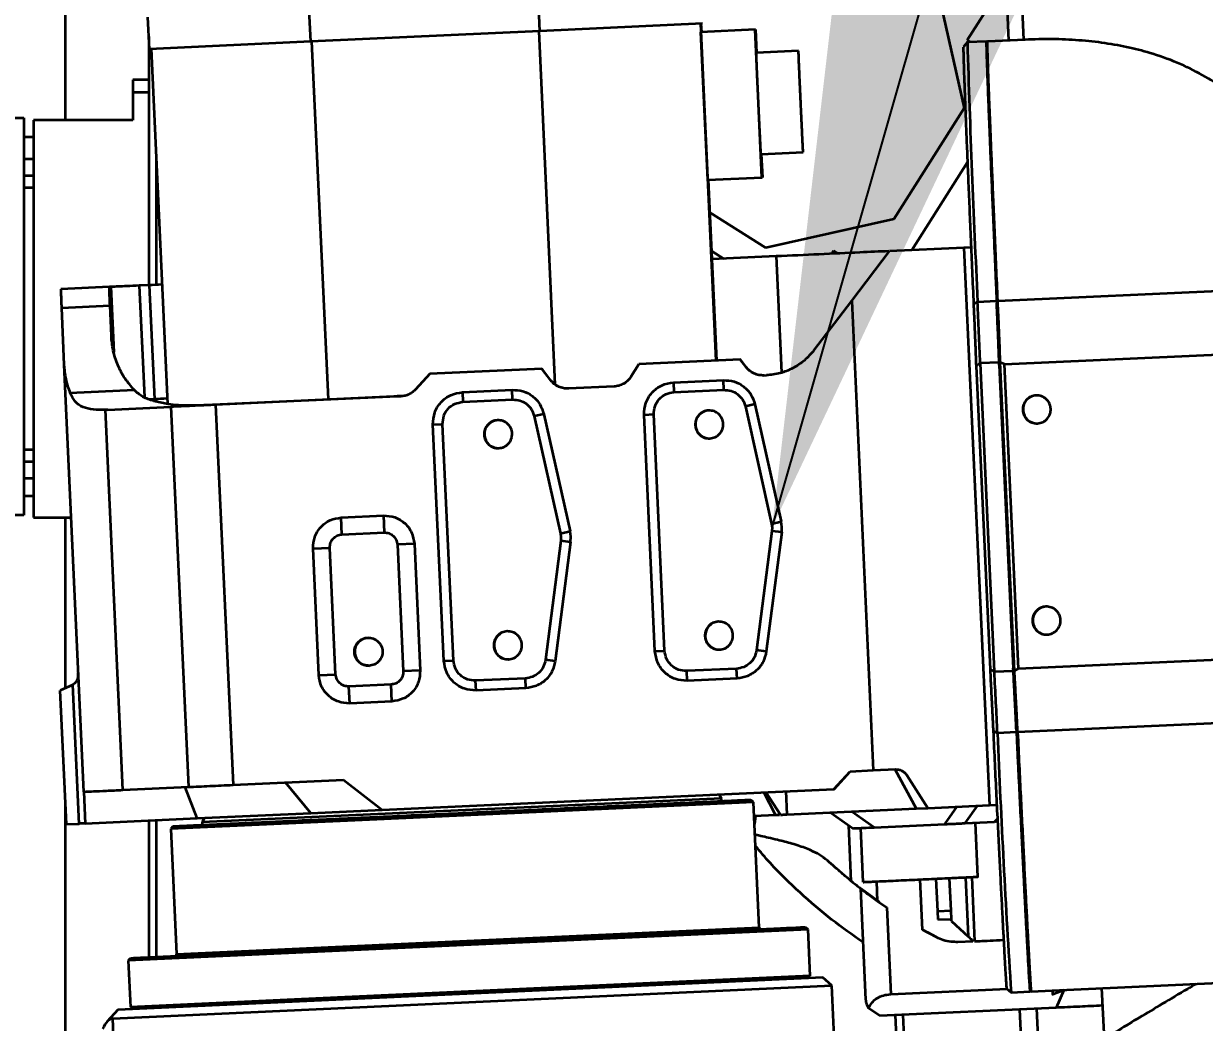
# Model space of a CAD drawing. Header units: millimetres. Extents: x 0 to 420, y 0 to 297.
# Drawn here: x 281.216 to 284.01, y 161.928 to 164.29 of the extents above; entities that cross this region are included whole.
import ezdxf

# ---------------------------------------------------------------- set-up
doc = ezdxf.new("R2010")
doc.units = ezdxf.units.MM
doc.layers.add('尺寸线层', color=150, linetype='Continuous')
doc.styles.add('SLDTEXTSTYLE2', font='TXT', dxfattribs={"width": 0.7})
doc.dimstyles.new('SLDDIMSTYLE0', dxfattribs={"dimtxt": 3.5, "dimasz": 3.302, "dimexe": 0, "dimexo": 0.0625, "dimgap": 0.875, "dimtad": 1, "dimdec": 1, "dimlfac": 100, "dimrnd": 1e-09, "dimzin": 12, "dimdsep": 46, "dimtxsty": 'SLDTEXTSTYLE2', "dimsah": 1, "dimcen": 0.09, "dimadec": 0, "dimazin": 3, "dimtfac": 1, "dimtdec": 3, "dimtofl": 0, "dimtmove": 0, "dimatfit": 3, "dimfxl": 0, "dimfrac": 2, "dimtolj": 1, "dimtzin": 12, "dimarcsym": 0})
doc.dimstyles.new('SLDDIMSTYLE2', dxfattribs={"dimtxt": 0.18, "dimasz": 3.302, "dimexe": 0, "dimexo": 0.0625, "dimgap": 0, "dimtad": 0, "dimtih": 1, "dimtoh": 1, "dimdec": 0, "dimrnd": 1e-09, "dimzin": 0, "dimdsep": 46, "dimtxsty": 'Standard', "dimsah": 1, "dimcen": 0.09, "dimadec": 0, "dimazin": 0, "dimtfac": 3.302, "dimtdec": 0, "dimtofl": 0, "dimtmove": 0, "dimatfit": 3, "dimfxl": 0, "dimfrac": 2, "dimtolj": 1, "dimtzin": 0, "dimarcsym": 0})

# ---------------------------------------------------------------- blocks, each defined once
blk = doc.blocks.new('_D_7')
at = {"layer": '尺寸线层'}
for p, q in [((70.597, 160.4022), (70.597, 246.1922)), ((332.8156, 175.1167), (332.8156, 246.1922)), ((332.8156, 245.1922), (70.597, 245.1922))]:
    blk.add_line(p, q, dxfattribs=at)
for points in [[(70.597, 245.1922), (73.899, 244.6842), (73.899, 245.7002)], [(332.8156, 245.1922), (329.5136, 245.7002), (329.5136, 244.6842)]]:
    blk.add_solid(points, dxfattribs=at)
at = {"layer": '尺寸线层', "insert": (202.8758, 249.704), "char_height": 3.5, "attachment_point": 1, "style": 'SLDTEXTSTYLE2'}
blk.add_mtext('26221.85', dxfattribs=at)

msp = doc.modelspace()

# ---------------------------------------------------------------- linework, layer by layer
at = {"color": 7, "linetype": 'Continuous', "lineweight": 35}
for p, q in [((281.3154, 164.0622), (281.3154, 164.9172)), ((283.5822, 164.2523), (283.5711, 164.5083)), ((283.5469, 164.2507), (283.5375, 164.4672)), ((283.5315, 164.3822), (283.4485, 164.2513)), ((282.4375, 164.2728), (282.4341, 164.3477)), ((281.8955, 164.2479), (281.8921, 164.3228)), ((283.3857, 164.3385), (283.4413, 164.0905)), ((281.5137, 164.2303), (281.5103, 164.3053)), ((282.8223, 164.2905), (282.4375, 164.2728)), ((282.8173, 164.2902), (282.854, 163.4931)), ((282.8204, 164.2703), (282.8194, 164.2903)), ((281.5124, 164.2598), (281.5124, 163.6717)), ((282.4375, 164.2728), (281.8955, 164.2479)), ((282.4739, 163.4368), (282.4355, 164.2727)), ((282.9465, 164.2761), (282.8186, 164.2703)), ((282.8347, 163.9206), (282.8186, 164.2703)), ((282.9465, 164.2761), (282.9479, 164.2762)), ((282.9626, 163.9265), (282.9465, 164.2761)), ((282.9479, 164.2762), (282.9504, 164.2213)), ((281.8955, 164.2479), (281.5137, 164.2303)), ((281.5573, 163.3909), (281.5187, 164.2306)), ((281.8976, 164.248), (281.9365, 163.4017)), ((283.4489, 164.2462), (283.4394, 164.2357)), ((283.4485, 164.2513), (283.4561, 164.2465)), ((283.4939, 164.2482), (283.449, 164.2462)), ((283.4971, 164.2384), (283.4944, 164.2382)), ((283.5856, 164.2524), (283.4966, 164.2484)), ((283.0496, 164.2258), (282.9497, 164.2212)), ((281.5124, 164.1572), (281.4744, 164.1572)), ((281.4744, 164.1272), (281.4744, 164.0622)), ((281.5124, 164.1272), (281.4744, 164.1272)), ((283.4413, 164.0905), (283.275, 163.8281)), ((280.917, 164.0679), (281.217, 164.0679)), ((281.217, 164.0679), (281.217, 163.1279)), ((281.2394, 164.0622), (281.2394, 163.1222)), ((281.4744, 164.0622), (281.2394, 164.0622)), ((281.217, 164.0222), (281.2394, 164.0222)), ((282.9607, 163.9815), (283.0606, 163.9861)), ((282.9614, 163.9815), (282.9639, 163.9266)), ((281.217, 163.9705), (281.2394, 163.9705)), ((281.5305, 163.6725), (281.5305, 163.9735)), ((283.3172, 163.7546), (283.4491, 163.9627)), ((281.2394, 163.9305), (281.217, 163.9305)), ((282.8347, 163.9206), (282.9626, 163.9265)), ((282.9639, 163.9266), (282.9626, 163.9265)), ((281.2394, 163.9022), (281.217, 163.9022)), ((282.8561, 163.4932), (282.8364, 163.9207)), ((282.9718, 163.7602), (282.84, 163.8438)), ((283.275, 163.8281), (282.9718, 163.7602)), ((283.4404, 163.7603), (283.2649, 163.7522)), ((283.4577, 163.7611), (283.4404, 163.7603)), ((283.4404, 163.7603), (283.501, 162.4417)), ((282.8442, 163.7523), (282.8728, 163.7342)), ((282.9968, 163.7399), (282.8451, 163.7329)), ((282.9968, 163.7399), (283.0094, 163.465)), ((283.1326, 163.753), (283.1281, 163.7459)), ((283.1428, 163.7466), (283.1326, 163.753)), ((283.1753, 163.6346), (283.2649, 163.7522)), ((281.5131, 163.6717), (281.4898, 163.6706)), ((281.4898, 163.6706), (281.5019, 163.4064)), ((281.5131, 163.6717), (281.5255, 163.402)), ((281.4191, 163.6674), (281.3042, 163.6621)), ((281.4224, 163.6675), (281.4191, 163.6674)), ((281.4224, 163.6675), (281.4295, 163.5133)), ((283.5209, 163.6346), (284.1497, 163.6635)), ((281.3058, 163.6182), (281.4207, 163.6235)), ((281.3058, 163.6182), (281.3115, 163.4831)), ((281.4237, 163.5521), (281.4207, 163.6235)), ((283.0858, 163.5173), (283.1753, 163.6346)), ((283.1753, 163.6346), (283.2263, 162.5241)), ((283.4635, 163.6267), (283.4732, 163.6324)), ((283.4732, 163.6324), (283.5182, 163.6344)), ((283.5185, 163.6293), (283.5211, 163.6294)), ((283.5371, 163.4848), (284.1339, 163.5122)), ((281.3115, 163.4831), (281.3579, 162.4733)), ((282.6716, 163.4847), (282.6529, 163.4551)), ((282.9114, 163.4957), (282.6716, 163.4847)), ((282.9253, 163.4776), (282.9114, 163.4957)), ((282.9119, 163.4957), (282.9114, 163.4957)), ((282.9259, 163.4777), (282.9119, 163.4957)), ((282.9253, 163.4776), (282.9259, 163.4777)), ((283.4792, 163.4868), (283.4696, 163.4801)), ((283.4696, 163.4801), (283.5025, 162.7633)), ((283.5242, 163.4889), (283.4792, 163.4868)), ((283.4792, 163.4868), (283.5127, 162.7575)), ((283.5242, 163.4889), (283.5577, 162.7595)), ((283.5272, 163.4828), (283.5245, 163.4826)), ((283.5245, 163.4826), (283.5575, 162.7658)), ((283.5371, 163.4848), (283.5269, 163.489)), ((283.5604, 162.7597), (283.5269, 163.489)), ((283.5701, 162.7648), (283.5371, 163.4848)), ((282.1772, 163.462), (282.1435, 163.425)), ((282.4419, 163.4741), (282.1772, 163.462)), ((282.4424, 163.4742), (282.4419, 163.4741)), ((282.4632, 163.4464), (282.4419, 163.4741)), ((282.4638, 163.4464), (282.4424, 163.4742)), ((282.4638, 163.4464), (282.4632, 163.4464)), ((282.7537, 163.4415), (282.8717, 163.4469)), ((282.8726, 163.4238), (282.8717, 163.4469)), ((282.9672, 163.4582), (282.9734, 163.4585)), ((281.3258, 163.4168), (281.4777, 163.4238)), ((282.2543, 163.4186), (282.3722, 163.424)), ((282.2543, 163.4186), (282.2552, 163.3955)), ((282.3731, 163.4009), (282.3722, 163.424)), ((282.613, 163.4319), (282.5051, 163.427)), ((282.7537, 163.4415), (282.7547, 163.4184)), ((282.7547, 163.4184), (282.8726, 163.4238)), ((281.5255, 163.402), (281.5146, 163.4015)), ((281.5242, 163.3978), (281.5578, 163.3908)), ((281.5305, 163.3965), (281.5305, 163.4022)), ((281.6639, 163.3892), (282.1002, 163.4092)), ((282.1088, 163.4088), (281.6704, 163.3886)), ((282.1094, 163.4091), (282.1002, 163.4092)), ((282.1002, 163.4092), (282.1093, 163.4088)), ((282.2552, 163.3955), (282.3731, 163.4009)), ((281.4152, 163.3769), (281.4098, 163.3767)), ((281.4511, 162.4776), (281.4098, 163.3767)), ((281.4152, 163.3769), (281.5646, 163.3838)), ((281.5646, 163.3838), (281.6059, 162.4847)), ((281.6704, 163.3886), (281.7117, 162.4896)), ((282.4469, 163.3669), (282.4242, 163.3619)), ((282.4469, 163.3669), (282.509, 163.0895)), ((282.6841, 163.3651), (282.707, 163.3662)), ((282.7098, 162.8057), (282.6841, 163.3651)), ((282.7327, 162.8068), (282.707, 163.3662)), ((282.9463, 163.3899), (282.9237, 163.3848)), ((282.9237, 163.3848), (282.9858, 163.1074)), ((282.9463, 163.3899), (283.0085, 163.1124)), ((282.1846, 163.3422), (282.2075, 163.3432)), ((282.2103, 162.7828), (282.1846, 163.3422)), ((282.2332, 162.7838), (282.2075, 163.3432)), ((282.4242, 163.3619), (282.4864, 163.0844)), ((281.2394, 163.2822), (281.217, 163.2822)), ((281.2394, 163.254), (281.217, 163.254)), ((281.2394, 163.214), (281.217, 163.214)), ((281.2394, 163.1722), (281.217, 163.1722)), ((281.217, 163.1279), (280.917, 163.1279)), ((281.2394, 163.1222), (281.328, 163.1222)), ((281.3154, 162.7186), (281.3154, 163.1222)), ((281.9676, 163.122), (282.0675, 163.1266)), ((281.9693, 163.082), (281.9676, 163.122)), ((282.0675, 163.1266), (282.0692, 163.0866)), ((282.9858, 163.1074), (283.0085, 163.1124)), ((283.0102, 163.0998), (283.0085, 163.1124)), ((281.9693, 163.082), (282.0692, 163.0866)), ((282.4864, 163.0844), (282.509, 163.0895)), ((282.4864, 163.0844), (282.4875, 163.0758)), ((282.5107, 163.0769), (282.509, 163.0895)), ((282.9866, 163.09), (282.9502, 162.8081)), ((283.0097, 163.0871), (282.9732, 162.8051)), ((282.9858, 163.1074), (282.987, 163.0988)), ((282.987, 163.0988), (282.9866, 163.09)), ((283.0097, 163.0871), (282.9866, 163.09)), ((283.0097, 163.0871), (283.0102, 163.0998)), ((282.1406, 163.0599), (282.1005, 163.058)), ((282.1005, 163.058), (282.1143, 162.7583)), ((282.1406, 163.0599), (282.1544, 162.7602)), ((282.4872, 163.0671), (282.4507, 162.7851)), ((282.5102, 163.0641), (282.4737, 162.7822)), ((282.4875, 163.0758), (282.4872, 163.0671)), ((282.5102, 163.0641), (282.4872, 163.0671)), ((282.5102, 163.0641), (282.5107, 163.0769)), ((281.9009, 163.0489), (281.9407, 163.0507)), ((281.9146, 162.7492), (281.9009, 163.0489)), ((281.9544, 162.751), (281.9407, 163.0507)), ((282.7098, 162.8057), (282.7327, 162.8068)), ((282.9732, 162.8051), (282.9502, 162.8081)), ((282.2103, 162.7828), (282.2332, 162.7838)), ((282.4737, 162.7822), (282.4507, 162.7851)), ((283.5701, 162.7648), (284.167, 162.7922)), ((281.9146, 162.7492), (281.9544, 162.751)), ((282.1544, 162.7602), (282.1143, 162.7583)), ((282.9029, 162.7645), (282.7849, 162.7591)), ((282.7862, 162.7361), (282.7849, 162.7591)), ((282.9041, 162.7415), (282.9029, 162.7645)), ((283.5025, 162.7633), (283.5127, 162.7575)), ((283.5127, 162.7575), (283.5577, 162.7595)), ((283.5575, 162.7658), (283.5601, 162.7659)), ((283.5604, 162.7597), (283.5701, 162.7648)), ((281.3325, 162.726), (281.3028, 162.7131)), ((281.3475, 162.3978), (281.3325, 162.726)), ((282.0857, 162.727), (281.9858, 162.7224)), ((281.9878, 162.6825), (281.9858, 162.7224)), ((282.0877, 162.687), (282.0857, 162.727)), ((282.4034, 162.7416), (282.2855, 162.7362)), ((282.2867, 162.7131), (282.2855, 162.7362)), ((282.4046, 162.7185), (282.4034, 162.7416)), ((282.9041, 162.7415), (282.7862, 162.7361)), ((281.3173, 162.3964), (281.3028, 162.7131)), ((282.4046, 162.7185), (282.2867, 162.7131)), ((282.0877, 162.687), (281.9878, 162.6825)), ((284.1966, 162.643), (283.5678, 162.6142)), ((283.5201, 162.612), (283.5099, 162.6167)), ((283.5651, 162.614), (283.5201, 162.612)), ((283.5676, 162.6193), (283.5649, 162.6192)), ((283.2263, 162.5241), (283.2788, 162.5265)), ((283.2772, 162.5265), (283.328, 162.4337)), ((281.7117, 162.4896), (281.9733, 162.5016)), ((281.9733, 162.5016), (282.0644, 162.4307)), ((283.1332, 162.4798), (283.1714, 162.5216)), ((283.1336, 162.4798), (283.1717, 162.5216)), ((283.1714, 162.5216), (283.2263, 162.5241)), ((283.3054, 162.5127), (283.355, 162.4349)), ((281.3583, 162.4733), (281.362, 162.3984)), ((281.4511, 162.4776), (281.6059, 162.4847)), ((281.6267, 162.4106), (281.5983, 162.4844)), ((281.8957, 162.423), (281.8356, 162.4953)), ((282.0644, 162.4307), (283.1332, 162.4798)), ((282.9953, 162.4184), (282.9673, 162.4722)), ((282.9724, 162.4724), (283.0066, 162.4189)), ((283.0191, 162.4746), (283.0217, 162.4196)), ((283.1332, 162.4798), (283.1336, 162.4798)), ((282.8676, 162.4576), (281.6389, 162.4011)), ((282.943, 162.4491), (282.0517, 162.4081)), ((282.8676, 162.4576), (282.8613, 162.4673)), ((282.8679, 162.4506), (282.8676, 162.4576)), ((282.943, 162.4491), (282.9378, 162.4538)), ((282.9567, 162.1524), (282.943, 162.4491)), ((283.355, 162.4349), (283.501, 162.4417)), ((283.501, 162.4417), (283.5184, 162.4424)), ((281.3154, 161.7214), (281.3154, 162.4391)), ((281.6267, 162.4106), (281.8957, 162.423)), ((281.8957, 162.423), (282.0644, 162.4307)), ((282.9445, 162.4161), (282.9953, 162.4184)), ((282.9474, 162.4155), (282.9454, 162.3969)), ((282.947, 162.4162), (282.9474, 162.4155)), ((282.9953, 162.4184), (283.0047, 162.4189)), ((283.0217, 162.4196), (283.328, 162.4337)), ((283.1252, 162.4239), (283.1787, 162.3864)), ((283.2283, 162.3891), (283.1748, 162.4267)), ((283.328, 162.4337), (283.355, 162.4349)), ((283.3959, 162.3968), (283.4249, 162.4382)), ((283.4439, 162.399), (283.4729, 162.4404)), ((281.3173, 162.3964), (281.3475, 162.3978)), ((281.362, 162.3984), (281.6267, 162.4106)), ((281.5124, 162.4053), (281.5124, 162.081)), ((281.5305, 162.0818), (281.5305, 162.4062)), ((282.0517, 162.4081), (281.5645, 162.3857)), ((281.5692, 162.3909), (281.5645, 162.3857)), ((281.5645, 162.3857), (281.5781, 162.089)), ((281.6442, 162.4114), (281.6389, 162.4011)), ((281.6389, 162.4011), (281.6392, 162.3942)), ((283.1743, 162.262), (283.1682, 162.3937)), ((283.1961, 162.3876), (283.202, 162.2597)), ((283.2283, 162.3891), (283.3959, 162.3968)), ((283.4439, 162.399), (283.5132, 162.4022)), ((283.4737, 162.2722), (283.4678, 162.4001)), ((283.5132, 162.4022), (283.52, 162.4095)), ((283.5148, 162.4022), (283.52, 162.4079)), ((283.1742, 162.2623), (283.1779, 162.259)), ((283.2366, 162.2145), (283.2345, 162.2612)), ((283.343, 162.1469), (283.3375, 162.266)), ((283.3747, 162.2677), (283.3782, 162.1908)), ((283.4102, 162.1922), (283.4067, 162.2691)), ((283.4446, 162.2709), (283.4511, 162.131)), ((283.4592, 162.2716), (283.4661, 162.1197)), ((283.196, 162.2442), (283.208, 161.9811)), ((283.1974, 162.2447), (283.2409, 162.2126)), ((283.2366, 162.2145), (283.2582, 162.1995)), ((283.2582, 162.1995), (283.2676, 161.9945)), ((283.3782, 162.1908), (283.4102, 162.1922)), ((283.3782, 162.1908), (283.3792, 162.1708)), ((283.4111, 162.1722), (283.4102, 162.1922)), ((283.3792, 162.1708), (283.4111, 162.1722)), ((283.4114, 162.1672), (283.4111, 162.1722)), ((283.4114, 162.1672), (283.4511, 162.131)), ((281.954, 162.1063), (282.9567, 162.1524)), ((283.072, 162.1477), (282.0321, 162.0999)), ((283.072, 162.1477), (283.0668, 162.1524)), ((283.077, 162.0378), (283.072, 162.1477)), ((283.3756, 162.1292), (283.343, 162.1469)), ((283.3494, 162.1437), (283.3553, 162.1401)), ((283.3759, 162.1291), (283.3553, 162.1401)), ((281.5781, 162.089), (281.954, 162.1063)), ((283.4621, 162.1195), (283.4266, 162.1179)), ((283.4597, 162.1231), (283.4581, 162.1246)), ((283.5921, 162.1255), (283.5934, 162.1256)), ((282.0321, 162.0999), (281.4637, 162.0738)), ((281.4685, 162.079), (281.4637, 162.0738)), ((281.4637, 162.0738), (281.4687, 161.9639)), ((283.1072, 162.0342), (281.439, 161.9575)), ((283.077, 162.0378), (281.9072, 161.984)), ((283.0723, 162.0325), (283.077, 162.0378)), ((283.1281, 162.0151), (283.1072, 162.0342)), ((283.6498, 162.003), (284.2312, 162.0297)), ((281.427, 161.9369), (283.1281, 162.0151)), ((283.155, 161.4299), (283.1281, 162.0151)), ((283.2676, 161.9945), (283.5428, 162.0071)), ((283.5418, 162.0081), (283.5522, 161.9985)), ((283.5522, 161.9985), (283.5972, 162.0006)), ((283.5967, 162.0106), (283.5994, 162.0107)), ((283.5973, 162.0096), (283.5989, 162.0097)), ((283.5999, 162.0007), (283.6498, 162.003)), ((283.6512, 161.9942), (283.6776, 162.0045)), ((283.6775, 162.0043), (283.6589, 161.9624)), ((283.7665, 162.0084), (283.7714, 161.9025)), ((281.9072, 161.984), (281.4687, 161.9639)), ((281.439, 161.9575), (281.4135, 161.9296)), ((281.4687, 161.9639), (281.474, 161.9591)), ((283.2419, 161.9432), (283.2152, 161.9613)), ((283.6589, 161.9624), (283.2419, 161.9432)), ((283.2891, 161.7152), (283.2786, 161.9449)), ((283.2965, 161.9457), (283.3071, 161.716)), ((283.5726, 161.9584), (283.5815, 161.7645)), ((283.6209, 161.7912), (283.6131, 161.9603)), ((281.4504, 161.4265), (281.427, 161.9369))]:
    msp.add_line(p, q, dxfattribs=at)
for centre, radius, start, end in [((313.2999, 165.1192), 29.8637, 181.67516, 182.85371), ((253.8159, 162.3347), 29.6857, 2.22412, 2.50532), ((283.6137, 163.3778), 0.0332, 92.6308, 272.6302), ((282.8388, 163.3422), 0.0332, 92.6308, 272.6302), ((282.3394, 163.3193), 0.0332, 92.6308, 272.6302), ((283.6367, 162.8783), 0.0332, 92.6308, 272.6302), ((282.8618, 162.8427), 0.0332, 92.6308, 272.6302), ((282.0327, 162.8046), 0.0332, 92.6308, 272.6302), ((282.3623, 162.8198), 0.0332, 92.6308, 272.6302), ((253.8688, 161.1847), 29.6857, 2.75572, 3.03692), ((313.3574, 163.8663), 29.8637, 182.40732, 183.58587), ((282.9617, 162.1526), 0.005, 182.6305, 272.6305), ((281.5731, 162.0888), 0.005, 272.6305, 2.6305)]:
    msp.add_arc(centre, radius, start, end, dxfattribs=at)
for points, knots in [([(283.4394, 164.2349), (283.4394, 164.2348), (283.4392, 164.2346), (283.4393, 164.2259), (283.4396, 164.2102), (283.4404, 164.1873), (283.4414, 164.1575), (283.4427, 164.1212), (283.4444, 164.0784), (283.4464, 164.0295), (283.4486, 163.9747), (283.4511, 163.9145), (283.4539, 163.8493), (283.4569, 163.7793), (283.4601, 163.7053), (283.4624, 163.6529), (283.4635, 163.6267)], [0, 0, 0, 0, 0.050298, 0.123352, 0.196406, 0.26946, 0.342514, 0.415568, 0.488622, 0.561676, 0.63473, 0.707784, 0.780838, 0.853892, 0.926946, 1, 1, 1, 1]), ([(283.4949, 164.2383), (283.4948, 164.2398), (283.4944, 164.2458), (283.494, 164.2489), (283.4937, 164.2475), (283.4937, 164.2384), (283.4941, 164.2224), (283.4949, 164.1992), (283.4959, 164.1692), (283.4973, 164.1326), (283.4989, 164.0895), (283.5009, 164.0402), (283.5032, 163.985), (283.5057, 163.9244), (283.5085, 163.8586), (283.5115, 163.7881), (283.5147, 163.7136), (283.517, 163.6608), (283.5182, 163.6344)], [0, 0, 0, 0, 0.022527, 0.087692, 0.152857, 0.218022, 0.283187, 0.348352, 0.413516, 0.478681, 0.543846, 0.609011, 0.674176, 0.739341, 0.804505, 0.86967, 0.934835, 1, 1, 1, 1]), ([(283.4944, 164.2374), (283.4944, 164.2376), (283.4942, 164.2385), (283.4942, 164.2323), (283.4944, 164.2188), (283.4951, 164.1974), (283.496, 164.1688), (283.4973, 164.133), (283.499, 164.0904), (283.5009, 164.0412), (283.5032, 163.9858), (283.5057, 163.9246), (283.5085, 163.8579), (283.5116, 163.7861), (283.5149, 163.7102), (283.5173, 163.6562), (283.5185, 163.6293)], [0, 0, 0, 0, 0.025529, 0.100488, 0.175447, 0.250407, 0.325366, 0.400325, 0.475285, 0.550244, 0.625203, 0.700163, 0.775122, 0.850081, 0.925041, 1, 1, 1, 1]), ([(283.5209, 163.6346), (283.5197, 163.6617), (283.5173, 163.7161), (283.514, 163.7927), (283.5109, 163.8651), (283.5081, 163.9323), (283.5055, 163.994), (283.5032, 164.0499), (283.5012, 164.0994), (283.4996, 164.1424), (283.4983, 164.1784), (283.4973, 164.2072), (283.4967, 164.2289), (283.4964, 164.2424), (283.4964, 164.2487), (283.4966, 164.2477), (283.4966, 164.2475)], [0, 0, 0, 0, 0.074979, 0.149958, 0.224937, 0.299916, 0.374894, 0.449873, 0.524852, 0.599831, 0.67481, 0.749789, 0.824768, 0.899747, 0.974726, 1, 1, 1, 1]), ([(284.1123, 164.0881), (284.097, 164.1022), (284.0658, 164.1309), (284.0123, 164.166), (283.9529, 164.1961), (283.8927, 164.2182), (283.8325, 164.2341), (283.7741, 164.2448), (283.7128, 164.2515), (283.65, 164.2544), (283.607, 164.253), (283.5856, 164.2523)], [0, 0, 0, 0, 0.110677, 0.226684, 0.345972, 0.471688, 0.572645, 0.678268, 0.784707, 0.892702, 1, 1, 1, 1]), ([(283.2632, 163.7521), (283.2406, 163.7511), (283.1878, 163.7487), (283.0986, 163.7446), (283.0307, 163.7414), (282.9968, 163.7399)], [0, 0, 0, 0, 0.272488, 0.636244, 1, 1, 1, 1]), ([(281.5443, 163.6731), (281.5442, 163.6731), (281.5323, 163.6726), (281.5227, 163.6722), (281.5131, 163.6717)], [0, 0, 0, 0, 0.0101644, 1, 1, 1, 1]), ([(281.4777, 163.4238), (281.47, 163.4328), (281.4542, 163.4515), (281.4381, 163.4832), (281.4269, 163.517), (281.4247, 163.5404), (281.4237, 163.5521)], [0, 0, 0, 0, 0.235045, 0.484787, 0.742426, 1, 1, 1, 1]), ([(281.3115, 163.4831), (281.3124, 163.4718), (281.3143, 163.4493), (281.322, 163.4276), (281.3258, 163.4168)], [0, 0, 0, 0, 0.503614, 1, 1, 1, 1]), ([(281.5242, 163.3978), (281.5152, 163.4006), (281.4973, 163.4062), (281.4842, 163.4179), (281.4777, 163.4238)], [0, 0, 0, 0, 0.5018622, 1, 1, 1, 1]), ([(281.4098, 163.3767), (281.3999, 163.3766), (281.3802, 163.3765), (281.3559, 163.3822), (281.337, 163.3945), (281.3295, 163.4095), (281.3258, 163.4168)], [0, 0, 0, 0, 0.2498619, 0.5001216, 0.7553265, 1, 1, 1, 1]), ([(281.5567, 163.4034), (281.5566, 163.4034), (281.5447, 163.4029), (281.5351, 163.4024), (281.5255, 163.402)], [0, 0, 0, 0, 0.010164, 1, 1, 1, 1]), ([(281.5578, 163.3908), (281.5659, 163.3898), (281.582, 163.3879), (281.6048, 163.3876), (281.6253, 163.3878), (281.6438, 163.3883), (281.657, 163.3889), (281.6639, 163.3892)], [0, 0, 0, 0, 0.249658, 0.498577, 0.647667, 0.814798, 1, 1, 1, 1]), ([(281.3449, 162.756), (281.3448, 162.7507), (281.3447, 162.7417), (281.34, 162.7321), (281.335, 162.7281), (281.3325, 162.726)], [0, 0, 0, 0, 0.422586, 0.712353, 1, 1, 1, 1]), ([(283.5099, 162.6167), (283.5112, 162.5905), (283.5137, 162.5381), (283.5173, 162.4642), (283.5207, 162.3942), (283.524, 162.329), (283.527, 162.2688), (283.5298, 162.2141), (283.5323, 162.1652), (283.5346, 162.1224), (283.5366, 162.0861), (283.5383, 162.0564), (283.5397, 162.0335), (283.5407, 162.0178), (283.5414, 162.0092), (283.5416, 162.0089), (283.5417, 162.0088)], [0, 0, 0, 0, 0.073054, 0.1461081, 0.2191621, 0.2922161, 0.3652702, 0.4383242, 0.5113782, 0.5844323, 0.6574863, 0.7305403, 0.8035944, 0.8766484, 0.9497024, 1, 1, 1, 1]), ([(283.5649, 162.6192), (283.5661, 162.5933), (283.5686, 162.5414), (283.5722, 162.4681), (283.5756, 162.3986), (283.5788, 162.3338), (283.5818, 162.274), (283.5846, 162.2195), (283.5871, 162.1707), (283.5894, 162.128), (283.5914, 162.0914), (283.5931, 162.0614), (283.5945, 162.0381), (283.5956, 162.0217), (283.5963, 162.0121), (283.5966, 162.0113), (283.5967, 162.011)], [0, 0, 0, 0, 0.072115, 0.14423, 0.216345, 0.288461, 0.360576, 0.432691, 0.504806, 0.576921, 0.649036, 0.721151, 0.793266, 0.865382, 0.937497, 1, 1, 1, 1]), ([(283.5651, 162.614), (283.5663, 162.5877), (283.5689, 162.5349), (283.5725, 162.4604), (283.5759, 162.3899), (283.5792, 162.3242), (283.5822, 162.2635), (283.5851, 162.2084), (283.5876, 162.1592), (283.5899, 162.1161), (283.5919, 162.0794), (283.5936, 162.0495), (283.595, 162.0264), (283.5961, 162.0104), (283.5969, 162.0013), (283.5973, 161.9999), (283.5974, 162.0031), (283.5973, 162.0091), (283.5973, 162.0106)], [0, 0, 0, 0, 0.065165, 0.13033, 0.195495, 0.260659, 0.325824, 0.390989, 0.456154, 0.521319, 0.586484, 0.651648, 0.716813, 0.781978, 0.847143, 0.912308, 0.977473, 1, 1, 1, 1]), ([(283.5678, 162.6142), (283.569, 162.588), (283.5715, 162.5357), (283.5751, 162.4618), (283.5786, 162.3918), (283.5818, 162.3264), (283.5848, 162.2661), (283.5876, 162.2112), (283.5902, 162.162), (283.5925, 162.1189), (283.5945, 162.0821), (283.5962, 162.0519), (283.5976, 162.0284), (283.5987, 162.0119), (283.5995, 162.0022), (283.5997, 162.0015), (283.5999, 162.0011)], [0, 0, 0, 0, 0.072133, 0.144266, 0.216399, 0.288532, 0.360665, 0.432798, 0.504931, 0.577064, 0.649197, 0.7213301, 0.7934631, 0.8655961, 0.9377291, 1, 1, 1, 1]), ([(283.2788, 162.5265), (283.2814, 162.5265), (283.2865, 162.5263), (283.2939, 162.5236), (283.3005, 162.5192), (283.3038, 162.5148), (283.3054, 162.5127)], [0, 0, 0, 0, 0.257873, 0.519112, 0.769854, 1, 1, 1, 1]), ([(282.9364, 162.4538), (282.9365, 162.4538), (282.9369, 162.4538), (282.9243, 162.4532), (282.9003, 162.4521), (282.8647, 162.4505), (282.8188, 162.4483), (282.7631, 162.4458), (282.6988, 162.4428), (282.6268, 162.4395), (282.5485, 162.4359), (282.4651, 162.4321), (282.378, 162.4281), (282.2889, 162.424), (282.1991, 162.4199), (282.1104, 162.4158), (282.0237, 162.4118), (281.9695, 162.4093), (281.9424, 162.4081)], [0, 0, 0, 0, 0.038846, 0.102922, 0.166999, 0.231076, 0.295153, 0.35923, 0.423307, 0.487384, 0.551461, 0.615538, 0.679615, 0.743692, 0.807769, 0.871846, 0.935923, 1, 1, 1, 1]), ([(283.0067, 162.4189), (283.0067, 162.4189), (283.0068, 162.4189), (283.0082, 162.419), (283.0105, 162.4191), (283.0138, 162.4193), (283.0176, 162.4194), (283.0203, 162.4196), (283.0217, 162.4196)], [0, 0, 0, 0, 0.129428, 0.303543, 0.477657, 0.651771, 0.825886, 1, 1, 1, 1]), ([(281.9424, 162.4081), (281.9163, 162.4069), (281.8641, 162.4045), (281.794, 162.4013), (281.7313, 162.3984), (281.6777, 162.3959), (281.6339, 162.3939), (281.6006, 162.3924), (281.5791, 162.3914), (281.569, 162.3909), (281.5703, 162.391), (281.5706, 162.391)], [0, 0, 0, 0, 0.119136, 0.238272, 0.357408, 0.476544, 0.59568, 0.714816, 0.833952, 0.953088, 1, 1, 1, 1]), ([(283.1791, 162.3868), (283.1788, 162.3868), (283.1779, 162.3868), (283.1808, 162.3869), (283.1859, 162.3871), (283.1939, 162.3875), (283.2078, 162.3881), (283.22, 162.3887), (283.2283, 162.3891)], [0, 0, 0, 0, 0.08862, 0.238972, 0.38008, 0.521184, 0.671541, 1, 1, 1, 1]), ([(283.3959, 162.3968), (283.4015, 162.397), (283.4125, 162.3975), (283.4273, 162.3982), (283.4385, 162.3987), (283.4421, 162.3989), (283.4439, 162.399)], [0, 0, 0, 0, 0.255665, 0.5, 0.744335, 1, 1, 1, 1]), ([(283.1221, 162.3071), (283.1163, 162.3119), (283.1047, 162.3214), (283.0861, 162.3314), (283.0683, 162.3391), (283.0519, 162.345), (283.0347, 162.3503), (283.0171, 162.3551), (282.9984, 162.3598), (282.9796, 162.3642), (282.9625, 162.3681), (282.952, 162.3705), (282.9473, 162.3716), (282.9466, 162.3717)], [0, 0, 0, 0, 0.141575, 0.282441, 0.375455, 0.46931, 0.565657, 0.656297, 0.744748, 0.848941, 0.932969, 0.990278, 1, 1, 1, 1]), ([(283.2018, 162.1173), (283.177, 162.1347), (283.1253, 162.1711), (283.0525, 162.234), (282.9922, 162.2923), (282.9594, 162.331), (282.9478, 162.3447)], [0, 0, 0, 0, 0.2654, 0.554577, 0.842934, 1, 1, 1, 1]), ([(282.4068, 160.655), (282.4427, 160.6643), (282.5141, 160.6827), (282.6157, 160.7226), (282.7101, 160.77), (282.7968, 160.8223), (282.8869, 160.8843), (282.9789, 160.9555), (283.072, 161.034), (283.1572, 161.1095), (283.2354, 161.1803), (283.3074, 161.2454), (283.3725, 161.303), (283.4312, 161.3532), (283.484, 161.3964), (283.5323, 161.4343), (283.5781, 161.4689), (283.6296, 161.5066), (283.6919, 161.5505), (283.7678, 161.6016), (283.8535, 161.6569), (283.9487, 161.7158), (284.0529, 161.7781), (284.1591, 161.84), (284.2654, 161.9016), (284.3699, 161.9627), (284.476, 162.0263), (284.5836, 162.0922), (284.6928, 162.1603), (284.8042, 162.2309), (284.8784, 162.2784), (284.9164, 162.3028)], [0, 0, 0, 0, 0.034674, 0.069013, 0.101876, 0.133426, 0.163744, 0.204177, 0.242225, 0.277785, 0.310754, 0.341062, 0.368674, 0.392251, 0.413542, 0.432777, 0.450005, 0.467609, 0.493017, 0.521939, 0.554332, 0.590151, 0.629355, 0.671921, 0.711101, 0.752819, 0.796973, 0.843676, 0.893055, 0.945172, 1, 1, 1, 1]), ([(283.1743, 162.262), (283.1738, 162.2624), (283.1729, 162.2631), (283.1657, 162.269), (283.1547, 162.2783), (283.1402, 162.2908), (283.1282, 162.3016), (283.1221, 162.3071)], [0, 0, 0, 0, 0.195606, 0.3976, 0.593095, 0.793735, 1, 1, 1, 1]), ([(283.1743, 162.262), (283.1751, 162.2614), (283.1766, 162.2601), (283.187, 162.2518), (283.1989, 162.2425), (283.2143, 162.2307), (283.2279, 162.2208), (283.2366, 162.2145)], [0, 0, 0, 0, 0.2160914, 0.4312316, 0.5776953, 0.7283622, 1, 1, 1, 1]), ([(283.2025, 162.2598), (283.2025, 162.2598), (283.2027, 162.2598), (283.2092, 162.2601), (283.2205, 162.2606), (283.2364, 162.2613), (283.2563, 162.2622), (283.2793, 162.2633), (283.3045, 162.2644), (283.331, 162.2657), (283.3579, 162.2669), (283.375, 162.2677), (283.3835, 162.2681)], [0, 0, 0, 0, 0.076616, 0.179215, 0.281813, 0.384411, 0.487009, 0.589607, 0.692205, 0.794804, 0.897402, 1, 1, 1, 1]), ([(283.3835, 162.2681), (283.3917, 162.2685), (283.4081, 162.2692), (283.4296, 162.2702), (283.4476, 162.271), (283.4614, 162.2717), (283.4702, 162.2721), (283.4741, 162.2722), (283.4733, 162.2722), (283.4732, 162.2722)], [0, 0, 0, 0, 0.159917, 0.319834, 0.479751, 0.639669, 0.799586, 0.959503, 1, 1, 1, 1]), ([(283.0651, 162.1523), (283.0653, 162.1524), (283.0657, 162.1524), (283.051, 162.1517), (283.023, 162.1504), (282.9814, 162.1485), (282.9277, 162.146), (282.8628, 162.143), (282.7876, 162.1396), (282.7036, 162.1357), (282.6121, 162.1315), (282.5147, 162.1271), (282.413, 162.1224), (282.3089, 162.1176), (282.2041, 162.1128), (282.1004, 162.108), (281.9992, 162.1034), (281.9359, 162.1005), (281.9042, 162.099)], [0, 0, 0, 0, 0.0388455, 0.1029225, 0.1669994, 0.2310764, 0.2951534, 0.3592303, 0.4233073, 0.4873843, 0.5514612, 0.6155382, 0.6796152, 0.7436921, 0.8077691, 0.8718461, 0.935923, 1, 1, 1, 1]), ([(283.4266, 162.1179), (283.4214, 162.1179), (283.4109, 162.1179), (283.3932, 162.1212), (283.3811, 162.1267), (283.3756, 162.1292)], [0, 0, 0, 0, 0.3472472, 0.7059945, 1, 1, 1, 1]), ([(283.4511, 162.131), (283.4538, 162.1286), (283.4588, 162.1239), (283.4621, 162.121), (283.4636, 162.1196)], [0, 0, 0, 0, 0.531567, 1, 1, 1, 1]), ([(283.4661, 162.1197), (283.4697, 162.1199), (283.4769, 162.1202), (283.5, 162.1213), (283.5234, 162.1223), (283.5346, 162.1229)], [0, 0, 0, 0, 0.342522, 0.685043, 1, 1, 1, 1]), ([(281.9042, 162.099), (281.8738, 162.0976), (281.8129, 162.0948), (281.7309, 162.091), (281.6578, 162.0877), (281.5951, 162.0848), (281.544, 162.0825), (281.5051, 162.0807), (281.48, 162.0795), (281.4682, 162.079), (281.4697, 162.079), (281.4701, 162.0791)], [0, 0, 0, 0, 0.119136, 0.238272, 0.357408, 0.476544, 0.59568, 0.714816, 0.833952, 0.953088, 1, 1, 1, 1]), ([(283.9901, 162.0187), (283.9832, 162.0146), (283.9566, 161.9991), (283.9119, 161.9727), (283.8577, 161.9404), (283.8054, 161.9086), (283.7506, 161.8748), (283.6893, 161.8361), (283.621, 161.7916), (283.5457, 161.7406), (283.4636, 161.6824), (283.3752, 161.6161), (283.2815, 161.5408), (283.2069, 161.4766), (283.1636, 161.4376), (283.1524, 161.4275)], [0, 0, 0, 0, 0.024223, 0.093535, 0.155727, 0.212254, 0.274677, 0.345432, 0.424733, 0.512812, 0.609925, 0.716357, 0.832393, 0.956645, 1, 1, 1, 1]), ([(283.2152, 161.9613), (283.2176, 161.9659), (283.2223, 161.9749), (283.2343, 161.9852), (283.2494, 161.9924), (283.2616, 161.9938), (283.2676, 161.9945)], [0, 0, 0, 0, 0.27121, 0.529138, 0.770549, 1, 1, 1, 1]), ([(283.6498, 162.003), (283.6502, 161.9987), (283.6509, 161.9916), (283.6511, 161.9946), (283.6512, 161.9957)], [0, 0, 0, 0, 0.6165032, 1, 1, 1, 1]), ([(283.2083, 161.9812), (283.2085, 161.9788), (283.2091, 161.9732), (283.213, 161.9656), (283.2152, 161.9613)], [0, 0, 0, 0, 0.423544, 1, 1, 1, 1]), ([(283.7684, 161.9674), (283.75, 161.9666), (283.7089, 161.9647), (283.6767, 161.9632), (283.6589, 161.9624)], [0, 0, 0, 0, 0.449237, 1, 1, 1, 1]), ([(281.427, 161.9369), (281.4226, 161.9357), (281.4139, 161.9332), (281.4067, 161.9193), (281.4031, 161.9124)], [0, 0, 0, 0, 0.49692, 1, 1, 1, 1])]:
    msp.add_open_spline(points, degree=3, knots=knots, dxfattribs=at)
for points in [[(282.9607, 163.9815), (282.9607, 163.9819), (282.9606, 163.9828), (282.9601, 163.9899), (282.9596, 164.001), (282.9588, 164.016), (282.9579, 164.0343), (282.9569, 164.0552), (282.9558, 164.0778), (282.9547, 164.1013), (282.9537, 164.1249), (282.9526, 164.1475), (282.9517, 164.1684), (282.951, 164.1866), (282.9503, 164.2017), (282.9499, 164.2128), (282.9497, 164.2199), (282.9497, 164.2208), (282.9497, 164.2212)], [(283.0606, 163.9861), (283.0606, 163.9865), (283.0605, 163.9874), (283.06, 163.9945), (283.0594, 164.0056), (283.0587, 164.0206), (283.0578, 164.0389), (283.0568, 164.0598), (283.0557, 164.0824), (283.0546, 164.1059), (283.0536, 164.1295), (283.0525, 164.1521), (283.0516, 164.173), (283.0508, 164.1912), (283.0502, 164.2063), (283.0498, 164.2173), (283.0496, 164.2245), (283.0496, 164.2254), (283.0496, 164.2258)], [(281.4744, 164.1572), (281.4744, 164.1568), (281.4744, 164.1559), (281.4744, 164.1489), (281.4744, 164.139), (281.4744, 164.1312), (281.4744, 164.1272)], [(281.4898, 163.6706), (281.4797, 163.6702), (281.4596, 163.6693), (281.4388, 163.6683), (281.4251, 163.6677), (281.4233, 163.6676), (281.4224, 163.6675)], [(281.3042, 163.6621), (281.3042, 163.6616), (281.3041, 163.6604), (281.3044, 163.6515), (281.305, 163.6379), (281.3055, 163.6248), (281.3058, 163.6182)], [(281.4207, 163.6235), (281.4204, 163.63), (281.4198, 163.6431), (281.4193, 163.6568), (281.419, 163.6657), (281.419, 163.6668), (281.4191, 163.6674)], [(283.4635, 163.6267), (283.4642, 163.6116), (283.4655, 163.5814), (283.4671, 163.542), (283.4685, 163.5072), (283.4692, 163.4892), (283.4696, 163.4801)], [(283.5182, 163.6344), (283.5188, 163.6193), (283.5201, 163.5891), (283.5218, 163.5499), (283.5232, 163.5154), (283.5239, 163.4977), (283.5242, 163.4889)], [(283.5245, 163.4826), (283.5242, 163.4917), (283.5235, 163.5098), (283.522, 163.5445), (283.5204, 163.5839), (283.5191, 163.6142), (283.5185, 163.6293)], [(283.5269, 163.489), (283.5265, 163.4978), (283.5259, 163.5155), (283.5245, 163.55), (283.5228, 163.5892), (283.5215, 163.6194), (283.5209, 163.6346)], [(283.0858, 163.5173), (283.0786, 163.5091), (283.0643, 163.4925), (283.0366, 163.4745), (283.0061, 163.4621), (282.9843, 163.4597), (282.9734, 163.4585)], [(282.9672, 163.4582), (282.9632, 163.4583), (282.9552, 163.4585), (282.9437, 163.4624), (282.9333, 163.4686), (282.928, 163.4746), (282.9253, 163.4776)], [(282.9678, 163.4582), (282.9637, 163.4583), (282.9557, 163.4585), (282.9443, 163.4625), (282.9338, 163.4687), (282.9285, 163.4747), (282.9259, 163.4777)], [(282.5051, 163.427), (282.5011, 163.4271), (282.4931, 163.4273), (282.4816, 163.4312), (282.4712, 163.4374), (282.4659, 163.4434), (282.4632, 163.4464)], [(282.5057, 163.427), (282.5017, 163.4271), (282.4937, 163.4273), (282.4822, 163.4312), (282.4718, 163.4374), (282.4665, 163.4434), (282.4638, 163.4464)], [(282.6529, 163.4551), (282.6505, 163.4519), (282.6458, 163.4454), (282.636, 163.4383), (282.6249, 163.4333), (282.617, 163.4324), (282.613, 163.4319)], [(282.8717, 163.4469), (282.8802, 163.4464), (282.8973, 163.4455), (282.9202, 163.4331), (282.9382, 163.4142), (282.9436, 163.398), (282.9463, 163.3899)], [(282.1435, 163.425), (282.1411, 163.4227), (282.1364, 163.4181), (282.1279, 163.4132), (282.1186, 163.4098), (282.1121, 163.4091), (282.1088, 163.4088)], [(282.1846, 163.3422), (282.1853, 163.3518), (282.1866, 163.371), (282.2024, 163.396), (282.2257, 163.4139), (282.2448, 163.417), (282.2543, 163.4186)], [(282.3722, 163.424), (282.3807, 163.4235), (282.3978, 163.4226), (282.4207, 163.4101), (282.4388, 163.3913), (282.4442, 163.3751), (282.4469, 163.3669)], [(282.6841, 163.3651), (282.6847, 163.3748), (282.6861, 163.394), (282.7018, 163.4189), (282.7252, 163.4369), (282.7442, 163.44), (282.7537, 163.4415)], [(282.707, 163.3662), (282.7075, 163.3728), (282.7084, 163.3859), (282.7191, 163.403), (282.7351, 163.4153), (282.7481, 163.4174), (282.7547, 163.4184)], [(282.8726, 163.4238), (282.8784, 163.4235), (282.8901, 163.4229), (282.9058, 163.4144), (282.9181, 163.4015), (282.9218, 163.3904), (282.9237, 163.3848)], [(282.2075, 163.3432), (282.208, 163.3498), (282.2089, 163.363), (282.2197, 163.38), (282.2357, 163.3923), (282.2487, 163.3944), (282.2552, 163.3955)], [(282.3731, 163.4009), (282.3789, 163.4006), (282.3906, 163.3999), (282.4063, 163.3914), (282.4186, 163.3785), (282.4223, 163.3674), (282.4242, 163.3619)], [(283.6115, 163.411), (283.6072, 163.4103), (283.5986, 163.4089), (283.5879, 163.4007), (283.581, 163.3894), (283.579, 163.3762), (283.5822, 163.3633), (283.5901, 163.3526), (283.6015, 163.3455), (283.6102, 163.3449), (283.6146, 163.3446)], [(283.6146, 163.3446), (283.6189, 163.3453), (283.6275, 163.3467), (283.6382, 163.3549), (283.6451, 163.3662), (283.6471, 163.3793), (283.6439, 163.3923), (283.636, 163.4029), (283.6246, 163.4101), (283.6159, 163.4107), (283.6115, 163.411)], [(281.6704, 163.3886), (281.6611, 163.3882), (281.6425, 163.3874), (281.6152, 163.3861), (281.5888, 163.3849), (281.5727, 163.3841), (281.5646, 163.3838)], [(282.8367, 163.3754), (282.8324, 163.3747), (282.8237, 163.3733), (282.813, 163.3651), (282.8062, 163.3538), (282.8042, 163.3406), (282.8074, 163.3277), (282.8153, 163.3171), (282.8267, 163.3099), (282.8354, 163.3093), (282.8398, 163.309)], [(282.8398, 163.309), (282.8441, 163.3097), (282.8527, 163.3111), (282.8634, 163.3193), (282.8703, 163.3306), (282.8723, 163.3437), (282.8691, 163.3567), (282.8612, 163.3673), (282.8498, 163.3745), (282.8411, 163.3751), (282.8367, 163.3754)], [(282.3372, 163.3524), (282.3329, 163.3517), (282.3243, 163.3503), (282.3136, 163.3422), (282.3067, 163.3308), (282.3047, 163.3177), (282.3079, 163.3047), (282.3158, 163.2941), (282.3272, 163.2869), (282.3359, 163.2863), (282.3403, 163.286)], [(282.3403, 163.286), (282.3446, 163.2867), (282.3533, 163.2881), (282.364, 163.2963), (282.3708, 163.3076), (282.3728, 163.3208), (282.3696, 163.3337), (282.3618, 163.3444), (282.3503, 163.3515), (282.3416, 163.3521), (282.3372, 163.3524)], [(281.9009, 163.0489), (281.9015, 163.0581), (281.9028, 163.0765), (281.9179, 163.1003), (281.9402, 163.1176), (281.9585, 163.1205), (281.9676, 163.122)], [(282.0675, 163.1266), (282.0767, 163.126), (282.0951, 163.1247), (282.119, 163.1096), (282.1362, 163.0872), (282.1392, 163.069), (282.1406, 163.0599)], [(282.0692, 163.0866), (282.0731, 163.0863), (282.081, 163.0858), (282.0912, 163.0793), (282.0986, 163.0697), (282.0999, 163.0619), (282.1005, 163.058)], [(281.9407, 163.0507), (281.9409, 163.0546), (281.9415, 163.0625), (281.948, 163.0727), (281.9576, 163.0801), (281.9654, 163.0814), (281.9693, 163.082)], [(283.6345, 162.9115), (283.6301, 162.9108), (283.6215, 162.9094), (283.6108, 162.9012), (283.6039, 162.8899), (283.6019, 162.8767), (283.6051, 162.8638), (283.613, 162.8532), (283.6244, 162.846), (283.6331, 162.8454), (283.6375, 162.8451)], [(283.6375, 162.8451), (283.6418, 162.8458), (283.6505, 162.8472), (283.6612, 162.8554), (283.6681, 162.8667), (283.6701, 162.8799), (283.6669, 162.8928), (283.659, 162.9034), (283.6476, 162.9106), (283.6388, 162.9112), (283.6345, 162.9115)], [(282.8597, 162.8759), (282.8553, 162.8752), (282.8467, 162.8738), (282.836, 162.8656), (282.8291, 162.8543), (282.8271, 162.8411), (282.8303, 162.8282), (282.8382, 162.8176), (282.8496, 162.8104), (282.8583, 162.8098), (282.8627, 162.8095)], [(282.8627, 162.8095), (282.867, 162.8102), (282.8757, 162.8116), (282.8864, 162.8198), (282.8933, 162.8311), (282.8953, 162.8443), (282.8921, 162.8572), (282.8842, 162.8678), (282.8728, 162.875), (282.864, 162.8756), (282.8597, 162.8759)], [(282.0336, 162.7714), (282.0292, 162.7717), (282.0205, 162.7723), (282.0091, 162.7795), (282.0012, 162.7901), (281.998, 162.8031), (282, 162.8162), (282.0069, 162.8275), (282.0176, 162.8357), (282.0262, 162.8371), (282.0305, 162.8378)], [(282.0305, 162.8378), (282.0349, 162.8375), (282.0436, 162.8369), (282.0551, 162.8297), (282.0629, 162.8191), (282.0661, 162.8062), (282.0641, 162.793), (282.0573, 162.7817), (282.0466, 162.7735), (282.0379, 162.7721), (282.0336, 162.7714)], [(282.3602, 162.853), (282.3559, 162.8523), (282.3472, 162.8509), (282.3365, 162.8427), (282.3296, 162.8314), (282.3277, 162.8182), (282.3308, 162.8053), (282.3387, 162.7946), (282.3501, 162.7875), (282.3589, 162.7869), (282.3632, 162.7866)], [(282.3632, 162.7866), (282.3676, 162.7873), (282.3762, 162.7887), (282.3869, 162.7968), (282.3938, 162.8082), (282.3958, 162.8213), (282.3926, 162.8343), (282.3847, 162.8449), (282.3733, 162.8521), (282.3646, 162.8527), (282.3602, 162.853)], [(282.7862, 162.7361), (282.7765, 162.7367), (282.7573, 162.738), (282.7324, 162.7538), (282.7144, 162.7772), (282.7113, 162.7962), (282.7098, 162.8057)], [(282.7849, 162.7591), (282.7784, 162.7596), (282.7652, 162.7605), (282.7482, 162.7713), (282.7359, 162.7872), (282.7338, 162.8003), (282.7327, 162.8068)], [(282.9502, 162.8081), (282.9488, 162.8024), (282.9462, 162.791), (282.9351, 162.777), (282.9202, 162.7671), (282.9087, 162.7654), (282.9029, 162.7645)], [(282.9732, 162.8051), (282.9713, 162.7968), (282.9674, 162.7801), (282.9511, 162.7597), (282.9295, 162.7452), (282.9125, 162.7427), (282.9041, 162.7415)], [(282.2867, 162.7131), (282.2771, 162.7138), (282.2578, 162.7151), (282.2329, 162.7309), (282.2149, 162.7542), (282.2119, 162.7733), (282.2103, 162.7828)], [(282.2855, 162.7362), (282.2789, 162.7366), (282.2657, 162.7375), (282.2487, 162.7483), (282.2364, 162.7643), (282.2343, 162.7773), (282.2332, 162.7838)], [(282.4507, 162.7851), (282.4494, 162.7794), (282.4467, 162.768), (282.4356, 162.7541), (282.4208, 162.7442), (282.4092, 162.7425), (282.4034, 162.7416)], [(282.4737, 162.7822), (282.4718, 162.7738), (282.4679, 162.7572), (282.4517, 162.7368), (282.43, 162.7223), (282.4131, 162.7198), (282.4046, 162.7185)], [(281.9878, 162.6825), (281.9786, 162.6831), (281.9602, 162.6843), (281.9363, 162.6995), (281.9191, 162.7218), (281.9161, 162.7401), (281.9146, 162.7492)], [(281.9858, 162.7224), (281.9818, 162.7227), (281.9739, 162.7232), (281.9637, 162.7297), (281.9563, 162.7393), (281.9551, 162.7471), (281.9544, 162.751)], [(282.1143, 162.7583), (282.114, 162.7544), (282.1135, 162.7465), (282.107, 162.7363), (282.0974, 162.7289), (282.0896, 162.7276), (282.0857, 162.727)], [(282.1544, 162.7602), (282.1538, 162.751), (282.1525, 162.7326), (282.1374, 162.7087), (282.115, 162.6915), (282.0968, 162.6885), (282.0877, 162.687)], [(283.5025, 162.7633), (283.503, 162.7542), (283.504, 162.7361), (283.5057, 162.7014), (283.5077, 162.662), (283.5092, 162.6318), (283.5099, 162.6167)], [(283.5649, 162.6192), (283.5641, 162.6343), (283.5626, 162.6645), (283.5607, 162.7039), (283.5589, 162.7387), (283.5579, 162.7567), (283.5575, 162.7658)], [(283.5577, 162.7595), (283.5582, 162.7507), (283.5591, 162.733), (283.5609, 162.6986), (283.5628, 162.6594), (283.5643, 162.6291), (283.5651, 162.614)], [(283.5678, 162.6142), (283.567, 162.6293), (283.5655, 162.6595), (283.5636, 162.6987), (283.5618, 162.7331), (283.5609, 162.7508), (283.5604, 162.7597)], [(281.3579, 162.4733), (281.359, 162.4734), (281.3613, 162.4735), (281.3809, 162.4744), (281.4103, 162.4757), (281.4375, 162.477), (281.4511, 162.4776)], [(281.6059, 162.4847), (281.614, 162.4851), (281.6301, 162.4858), (281.6565, 162.487), (281.6838, 162.4883), (281.7024, 162.4892), (281.7117, 162.4896)], [(281.362, 162.3984), (281.3619, 162.3984), (281.3615, 162.3984), (281.3586, 162.3983), (281.3541, 162.3981), (281.3497, 162.3979), (281.3475, 162.3978)]]:
    msp.add_open_spline(points, degree=3, dxfattribs=at)

# ---------------------------------------------------------------- dimensions: what is measured, and where the dimension line sits
at = {"layer": '尺寸线层'}
dim = msp.add_linear_dim(base=(70.597, 245.1922), p1=(332.8156, 175.1167), p2=(70.597, 160.4022), angle=0, dimstyle='SLDDIMSTYLE0', dxfattribs=at)
dim.commit()
dim.dimension.update_dxf_attribs({"geometry": '_D_7', "text_midpoint": (209.0129, 245.1922), "dimtype": 160})

# ---------------------------------------------------------------- leaders
msp.add_leader([(282.987, 163.0988), (295.7585, 207.7449)], dimstyle='SLDDIMSTYLE2', dxfattribs=at)

doc.saveas('drawing.dxf')
